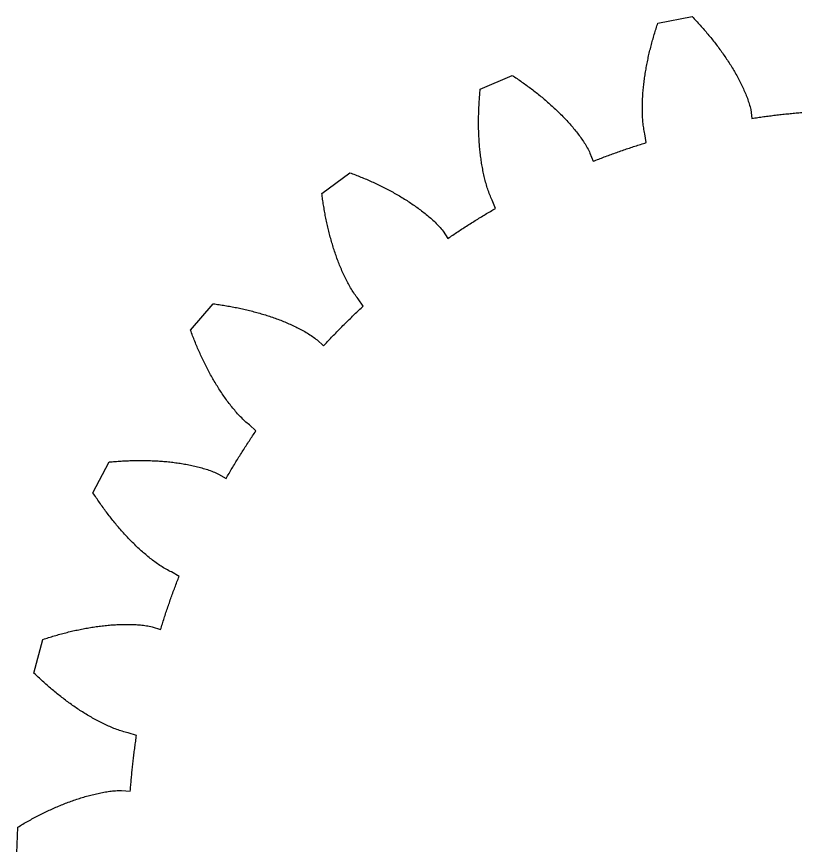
# Model space of a CAD drawing. Header units: millimetres. Extents: x -55 to 60, y -17 to 21.
# Drawn here: x -4.39 to 9.61, y 1.97 to 16.75 of the extents above; entities that cross this region are included whole.
import ezdxf

# ---------------------------------------------------------------- set-up
doc = ezdxf.new("R2010")
doc.units = ezdxf.units.MM
doc.header["$MEASUREMENT"] = 0
doc.layers.add('Layer 1', color=7, linetype='Continuous')

msp = doc.modelspace()

# ---------------------------------------------------------------- linework, layer by layer
at = {"layer": 'Layer 1', "color": 32, "lineweight": 25}
for points in [[(-4.3911, 1.6811), (-4.3685, 2.3014), (-4.3459, 2.315), (-4.3232, 2.3286), (-4.3004, 2.342), (-4.2776, 2.3554), (-4.2547, 2.3686), (-4.2317, 2.3818), (-4.2088, 2.3949), (-4.1857, 2.4078), (-4.1627, 2.4206), (-4.1395, 2.4334), (-4.1163, 2.446), (-4.093, 2.4586), (-4.0697, 2.471), (-4.0463, 2.4833), (-4.0229, 2.4956), (-3.9994, 2.5077), (-3.9759, 2.5197), (-3.9523, 2.5316), (-3.9286, 2.5433), (-3.905, 2.555), (-3.8811, 2.5666), (-3.8573, 2.578), (-3.8334, 2.5893), (-3.8095, 2.6005), (-3.7855, 2.6116), (-3.7615, 2.6226), (-3.7374, 2.6334), (-3.7132, 2.6441), (-3.6889, 2.6547), (-3.6646, 2.6652), (-3.6403, 2.6755), (-3.6159, 2.6858), (-3.5914, 2.6958), (-3.5669, 2.7057), (-3.5423, 2.7156), (-3.5178, 2.7252), (-3.4931, 2.7347), (-3.4683, 2.7441), (-3.4436, 2.7533), (-3.4187, 2.7624), (-3.3939, 2.7713), (-3.3689, 2.7801), (-3.344, 2.7887), (-3.319, 2.7972), (-3.2939, 2.8055), (-3.2688, 2.8136), (-3.2436, 2.8216), (-3.2184, 2.8294), (-3.1931, 2.837), (-3.1678, 2.8444), (-3.1424, 2.8517), (-3.117, 2.8588), (-3.0915, 2.8656), (-3.066, 2.8723), (-3.0404, 2.8788), (-3.0148, 2.8851), (-2.9891, 2.8912), (-2.9634, 2.8971), (-2.9376, 2.9027), (-2.9118, 2.9081), (-2.8859, 2.9133), (-2.8599, 2.9182), (-2.8339, 2.9229), (-2.8079, 2.9273), (-2.7818, 2.9315), (-2.7557, 2.9353), (-2.7296, 2.9388), (-2.7034, 2.942), (-2.6772, 2.9449), (-2.6509, 2.9473), (-2.6246, 2.9494), (-2.5982, 2.9509), (-2.5719, 2.952), (-2.5455, 2.9523), (-2.5191, 2.9516), (-2.3627, 2.9402), (-2.3607, 2.9665), (-2.3587, 2.9928), (-2.3567, 3.0191), (-2.3545, 3.0454), (-2.3524, 3.0717), (-2.3502, 3.0979), (-2.3479, 3.1242), (-2.3456, 3.1505), (-2.3432, 3.1768), (-2.3408, 3.203), (-2.3383, 3.2293), (-2.3358, 3.2555), (-2.3332, 3.2818), (-2.3305, 3.308), (-2.3278, 3.3343), (-2.3251, 3.3605), (-2.3223, 3.3867), (-2.3194, 3.413), (-2.3165, 3.4392), (-2.3136, 3.4654), (-2.3106, 3.4916), (-2.3075, 3.5178), (-2.3044, 3.544), (-2.3012, 3.5702), (-2.298, 3.5963), (-2.2947, 3.6225), (-2.2914, 3.6487), (-2.288, 3.6748), (-2.2846, 3.701), (-2.2811, 3.7271), (-2.2776, 3.7533), (-2.274, 3.7794), (-2.2704, 3.8055), (-2.2667, 3.8316), (-2.2629, 3.8577), (-2.2591, 3.8838), (-2.2553, 3.9099), (-2.2514, 3.936), (-2.4029, 3.9828), (-2.4288, 3.988), (-2.4545, 3.9942), (-2.4799, 4.0011), (-2.5052, 4.0085), (-2.5304, 4.0163), (-2.5555, 4.0246), (-2.5805, 4.0332), (-2.6053, 4.0421), (-2.63, 4.0514), (-2.6546, 4.0609), (-2.6791, 4.0707), (-2.7035, 4.0808), (-2.7278, 4.0912), (-2.752, 4.1018), (-2.7761, 4.1126), (-2.8, 4.1236), (-2.8239, 4.1348), (-2.8477, 4.1463), (-2.8714, 4.1579), (-2.895, 4.1698), (-2.9184, 4.1818), (-2.9418, 4.194), (-2.9652, 4.2064), (-2.9884, 4.2189), (-3.0115, 4.2317), (-3.0345, 4.2445), (-3.0574, 4.2576), (-3.0803, 4.2708), (-3.1031, 4.2842), (-3.1258, 4.2977), (-3.1484, 4.3114), (-3.1709, 4.3252), (-3.1933, 4.3391), (-3.2157, 4.3532), (-3.2379, 4.3674), (-3.2601, 4.3818), (-3.2822, 4.3963), (-3.3042, 4.411), (-3.3262, 4.4258), (-3.348, 4.4406), (-3.3698, 4.4557), (-3.3914, 4.4708), (-3.413, 4.486), (-3.4345, 4.5014), (-3.456, 4.5169), (-3.4774, 4.5326), (-3.4986, 4.5483), (-3.5198, 4.5641), (-3.5409, 4.58), (-3.5619, 4.5961), (-3.5829, 4.6123), (-3.6037, 4.6285), (-3.6244, 4.6448), (-3.6451, 4.6613), (-3.6658, 4.6779), (-3.6863, 4.6945), (-3.7067, 4.7112), (-3.7271, 4.7281), (-3.7473, 4.745), (-3.7675, 4.7621), (-3.7877, 4.7792), (-3.8077, 4.7964), (-3.8276, 4.8137), (-3.8476, 4.8311), (-3.8674, 4.8486), (-3.8871, 4.8662), (-3.9067, 4.8838), (-3.9263, 4.9016), (-3.9458, 4.9194), (-3.9653, 4.9374), (-3.9846, 4.9554), (-4.0039, 4.9735), (-4.0231, 4.9916), (-4.0423, 5.0099), (-4.0613, 5.0282), (-4.0803, 5.0466), (-3.9202, 5.6464), (-3.8951, 5.6547), (-3.8699, 5.6628), (-3.8447, 5.6709), (-3.8195, 5.6788), (-3.7943, 5.6866), (-3.7689, 5.6944), (-3.7436, 5.702), (-3.7183, 5.7095), (-3.6929, 5.7168), (-3.6676, 5.7241), (-3.6421, 5.7313), (-3.6166, 5.7384), (-3.5911, 5.7453), (-3.5656, 5.7521), (-3.5401, 5.7588), (-3.5145, 5.7654), (-3.4888, 5.7718), (-3.4632, 5.7782), (-3.4375, 5.7844), (-3.4118, 5.7905), (-3.386, 5.7965), (-3.3602, 5.8023), (-3.3344, 5.808), (-3.3087, 5.8136), (-3.2828, 5.8191), (-3.2569, 5.8244), (-3.231, 5.8296), (-3.205, 5.8347), (-3.179, 5.8396), (-3.153, 5.8444), (-3.1269, 5.8491), (-3.1009, 5.8536), (-3.0748, 5.858), (-3.0487, 5.8622), (-3.0226, 5.8663), (-2.9964, 5.8703), (-2.9703, 5.8741), (-2.9441, 5.8777), (-2.9179, 5.8812), (-2.8916, 5.8845), (-2.8654, 5.8877), (-2.8392, 5.8907), (-2.8129, 5.8935), (-2.7867, 5.8962), (-2.7604, 5.8987), (-2.7341, 5.901), (-2.7077, 5.9032), (-2.6814, 5.9052), (-2.6551, 5.907), (-2.6287, 5.9086), (-2.6024, 5.9101), (-2.576, 5.9113), (-2.5496, 5.9123), (-2.5233, 5.9132), (-2.4969, 5.9138), (-2.4705, 5.9143), (-2.4441, 5.9145), (-2.4177, 5.9145), (-2.3913, 5.9142), (-2.3649, 5.9138), (-2.3385, 5.913), (-2.3122, 5.9121), (-2.2858, 5.9109), (-2.2594, 5.9094), (-2.2331, 5.9076), (-2.2068, 5.9055), (-2.1805, 5.9031), (-2.1543, 5.9004), (-2.1281, 5.8974), (-2.1019, 5.8939), (-2.0758, 5.8901), (-2.0498, 5.8857), (-2.0238, 5.8809), (-1.998, 5.8753), (-1.9725, 5.8688), (-1.8225, 5.8228), (-1.8147, 5.848), (-1.8069, 5.8732), (-1.7991, 5.8984), (-1.7912, 5.9236), (-1.7832, 5.9487), (-1.7752, 5.9739), (-1.7671, 5.999), (-1.759, 6.0241), (-1.7509, 6.0491), (-1.7426, 6.0742), (-1.7344, 6.0993), (-1.7261, 6.1243), (-1.7177, 6.1493), (-1.7093, 6.1743), (-1.7008, 6.1993), (-1.6923, 6.2242), (-1.6838, 6.2492), (-1.6751, 6.2741), (-1.6665, 6.299), (-1.6578, 6.3239), (-1.649, 6.3488), (-1.6402, 6.3737), (-1.6313, 6.3985), (-1.6224, 6.4233), (-1.6134, 6.4481), (-1.6044, 6.4729), (-1.5954, 6.4977), (-1.5863, 6.5224), (-1.5771, 6.5472), (-1.5679, 6.5719), (-1.5586, 6.5966), (-1.5493, 6.6213), (-1.5399, 6.6459), (-1.5305, 6.6706), (-1.5211, 6.6952), (-1.5116, 6.7198), (-1.502, 6.7444), (-1.4924, 6.7689), (-1.6297, 6.8482), (-1.6538, 6.8591), (-1.6774, 6.8708), (-1.7007, 6.8832), (-1.7238, 6.8961), (-1.7466, 6.9093), (-1.7692, 6.9229), (-1.7916, 6.9369), (-1.8138, 6.9511), (-1.8358, 6.9656), (-1.8577, 6.9804), (-1.8794, 6.9955), (-1.9009, 7.0107), (-1.9223, 7.0262), (-1.9435, 7.0419), (-1.9646, 7.0578), (-1.9856, 7.0739), (-2.0063, 7.0902), (-2.027, 7.1066), (-2.0475, 7.1232), (-2.0678, 7.14), (-2.088, 7.157), (-2.1081, 7.1741), (-2.1281, 7.1913), (-2.148, 7.2087), (-2.1677, 7.2263), (-2.1872, 7.244), (-2.2067, 7.2618), (-2.226, 7.2798), (-2.2453, 7.2979), (-2.2644, 7.3161), (-2.2834, 7.3345), (-2.3023, 7.3529), (-2.321, 7.3715), (-2.3396, 7.3902), (-2.3582, 7.4091), (-2.3766, 7.428), (-2.3949, 7.4471), (-2.4131, 7.4663), (-2.4312, 7.4855), (-2.4492, 7.5049), (-2.4671, 7.5244), (-2.4848, 7.544), (-2.5025, 7.5637), (-2.5201, 7.5834), (-2.5375, 7.6033), (-2.5549, 7.6233), (-2.5721, 7.6434), (-2.5893, 7.6635), (-2.6063, 7.6838), (-2.6232, 7.7041), (-2.64, 7.7245), (-2.6567, 7.7449), (-2.6733, 7.7655), (-2.6898, 7.7861), (-2.7062, 7.8069), (-2.7225, 7.8277), (-2.7387, 7.8486), (-2.7548, 7.8695), (-2.7708, 7.8905), (-2.7867, 7.9116), (-2.8025, 7.9328), (-2.8182, 7.954), (-2.8338, 7.9753), (-2.8494, 7.9968), (-2.8648, 8.0182), (-2.8801, 8.0398), (-2.8953, 8.0613), (-2.9105, 8.083), (-2.9255, 8.1047), (-2.9405, 8.1265), (-2.9553, 8.1484), (-2.9701, 8.1704), (-2.9848, 8.1923), (-2.9994, 8.2144), (-3.0139, 8.2365), (-3.0283, 8.2587), (-2.7388, 8.8078), (-2.7125, 8.8102), (-2.6861, 8.8126), (-2.6598, 8.8148), (-2.6334, 8.817), (-2.607, 8.819), (-2.5806, 8.8209), (-2.5543, 8.8227), (-2.5279, 8.8243), (-2.5015, 8.8259), (-2.4752, 8.8273), (-2.4488, 8.8287), (-2.4223, 8.8299), (-2.3959, 8.8309), (-2.3696, 8.8319), (-2.3432, 8.8327), (-2.3167, 8.8335), (-2.2903, 8.8341), (-2.2639, 8.8345), (-2.2375, 8.8349), (-2.2111, 8.8351), (-2.1846, 8.8352), (-2.1582, 8.8352), (-2.1317, 8.835), (-2.1054, 8.8347), (-2.0789, 8.8343), (-2.0525, 8.8337), (-2.0261, 8.8331), (-1.9996, 8.8322), (-1.9732, 8.8313), (-1.9467, 8.8301), (-1.9203, 8.8289), (-1.8939, 8.8275), (-1.8675, 8.826), (-1.8411, 8.8243), (-1.8147, 8.8224), (-1.7884, 8.8205), (-1.762, 8.8183), (-1.7357, 8.8161), (-1.7093, 8.8136), (-1.683, 8.811), (-1.6568, 8.8083), (-1.6305, 8.8054), (-1.6043, 8.8023), (-1.5781, 8.7991), (-1.5519, 8.7957), (-1.5257, 8.7921), (-1.4996, 8.7883), (-1.4734, 8.7844), (-1.4474, 8.7803), (-1.4213, 8.776), (-1.3953, 8.7716), (-1.3694, 8.7669), (-1.3434, 8.7621), (-1.3175, 8.757), (-1.2916, 8.7518), (-1.2658, 8.7463), (-1.2401, 8.7407), (-1.2143, 8.7348), (-1.1886, 8.7287), (-1.163, 8.7224), (-1.1374, 8.7158), (-1.1119, 8.709), (-1.0865, 8.7019), (-1.0611, 8.6946), (-1.0358, 8.687), (-1.0107, 8.6791), (-0.9856, 8.671), (-0.9606, 8.6625), (-0.9357, 8.6537), (-0.911, 8.6445), (-0.8864, 8.6349), (-0.862, 8.6249), (-0.8378, 8.6144), (-0.8139, 8.6032), (-0.7904, 8.5912), (-0.6544, 8.513), (-0.6412, 8.5359), (-0.628, 8.5587), (-0.6147, 8.5815), (-0.6014, 8.6042), (-0.5881, 8.627), (-0.5747, 8.6497), (-0.5612, 8.6724), (-0.5477, 8.6951), (-0.5342, 8.7177), (-0.5206, 8.7403), (-0.507, 8.7629), (-0.4933, 8.7854), (-0.4796, 8.808), (-0.4658, 8.8305), (-0.452, 8.8529), (-0.4382, 8.8754), (-0.4243, 8.8978), (-0.4103, 8.9202), (-0.3963, 8.9425), (-0.3823, 8.9649), (-0.3682, 8.9872), (-0.3541, 9.0095), (-0.3399, 9.0317), (-0.3257, 9.0539), (-0.3115, 9.0761), (-0.2972, 9.0983), (-0.2828, 9.1204), (-0.2684, 9.1425), (-0.254, 9.1646), (-0.2395, 9.1866), (-0.225, 9.2086), (-0.2104, 9.2306), (-0.1958, 9.2526), (-0.1811, 9.2745), (-0.1664, 9.2964), (-0.1517, 9.3183), (-0.1369, 9.3401), (-0.122, 9.3619), (-0.2383, 9.4698), (-0.2594, 9.4857), (-0.2798, 9.5025), (-0.2997, 9.5197), (-0.3193, 9.5373), (-0.3386, 9.5554), (-0.3576, 9.5737), (-0.3764, 9.5922), (-0.3949, 9.6111), (-0.4131, 9.6301), (-0.4311, 9.6494), (-0.449, 9.6689), (-0.4665, 9.6886), (-0.4839, 9.7084), (-0.5011, 9.7284), (-0.5182, 9.7486), (-0.535, 9.769), (-0.5516, 9.7895), (-0.5681, 9.8101), (-0.5844, 9.8309), (-0.6005, 9.8517), (-0.6164, 9.8728), (-0.6322, 9.8939), (-0.6478, 9.9152), (-0.6633, 9.9366), (-0.6786, 9.9581), (-0.6938, 9.9797), (-0.7088, 10.0014), (-0.7236, 10.0232), (-0.7384, 10.0452), (-0.7529, 10.0672), (-0.7674, 10.0893), (-0.7817, 10.1115), (-0.7958, 10.1338), (-0.8098, 10.1562), (-0.8237, 10.1787), (-0.8374, 10.2012), (-0.8511, 10.2239), (-0.8645, 10.2467), (-0.8779, 10.2695), (-0.8911, 10.2924), (-0.9042, 10.3154), (-0.9172, 10.3384), (-0.93, 10.3615), (-0.9427, 10.3847), (-0.9553, 10.408), (-0.9678, 10.4313), (-0.9801, 10.4547), (-0.9924, 10.4782), (-1.0044, 10.5017), (-1.0164, 10.5253), (-1.0283, 10.5489), (-1.04, 10.5725), (-1.0516, 10.5963), (-1.0631, 10.6201), (-1.0745, 10.644), (-1.0858, 10.6679), (-1.0969, 10.6918), (-1.1079, 10.7158), (-1.1189, 10.7399), (-1.1297, 10.764), (-1.1404, 10.7882), (-1.1509, 10.8123), (-1.1614, 10.8366), (-1.1718, 10.8609), (-1.1821, 10.8853), (-1.1922, 10.9097), (-1.2022, 10.9341), (-1.2122, 10.9586), (-1.222, 10.9831), (-1.2317, 11.0077), (-1.2414, 11.0323), (-1.2509, 11.057), (-1.2603, 11.0817), (-1.2696, 11.1065), (-1.2788, 11.1313), (-1.2879, 11.1561), (-0.8835, 11.627), (-0.8573, 11.6235), (-0.8311, 11.62), (-0.8049, 11.6163), (-0.7787, 11.6125), (-0.7526, 11.6086), (-0.7264, 11.6046), (-0.7003, 11.6005), (-0.6742, 11.5962), (-0.6482, 11.5919), (-0.6222, 11.5874), (-0.5961, 11.5828), (-0.57, 11.5781), (-0.5441, 11.5733), (-0.5182, 11.5684), (-0.4922, 11.5633), (-0.4663, 11.5581), (-0.4404, 11.5528), (-0.4146, 11.5474), (-0.3887, 11.5419), (-0.363, 11.5362), (-0.3371, 11.5304), (-0.3113, 11.5245), (-0.2856, 11.5185), (-0.26, 11.5123), (-0.2343, 11.506), (-0.2086, 11.4996), (-0.183, 11.493), (-0.1574, 11.4864), (-0.1319, 11.4795), (-0.1063, 11.4726), (-0.0808, 11.4655), (-0.0554, 11.4582), (-0.03, 11.4508), (-0.0047, 11.4433), (0.0207, 11.4357), (0.0459, 11.4279), (0.0711, 11.42), (0.0963, 11.4119), (0.1214, 11.4036), (0.1465, 11.3952), (0.1715, 11.3867), (0.1965, 11.378), (0.2213, 11.3692), (0.2461, 11.3602), (0.2709, 11.3511), (0.2957, 11.3418), (0.3203, 11.3323), (0.3449, 11.3227), (0.3694, 11.3129), (0.3938, 11.3029), (0.4182, 11.2928), (0.4425, 11.2824), (0.4667, 11.2719), (0.4909, 11.2613), (0.5149, 11.2504), (0.5388, 11.2393), (0.5627, 11.2281), (0.5865, 11.2166), (0.6102, 11.205), (0.6337, 11.1931), (0.6572, 11.181), (0.6806, 11.1687), (0.7038, 11.1561), (0.7269, 11.1433), (0.7499, 11.1303), (0.7726, 11.117), (0.7953, 11.1035), (0.8178, 11.0897), (0.8401, 11.0755), (0.8621, 11.0611), (0.884, 11.0463), (0.9055, 11.0311), (0.9268, 11.0154), (0.9477, 10.9993), (0.9679, 10.9823), (1.083, 10.8758), (1.101, 10.8951), (1.1189, 10.9145), (1.1369, 10.9337), (1.155, 10.953), (1.173, 10.9722), (1.1912, 10.9913), (1.2093, 11.0105), (1.2275, 11.0296), (1.2458, 11.0486), (1.264, 11.0676), (1.2823, 11.0866), (1.3007, 11.1056), (1.3191, 11.1245), (1.3375, 11.1434), (1.356, 11.1622), (1.3745, 11.181), (1.393, 11.1997), (1.4116, 11.2185), (1.4302, 11.2372), (1.4488, 11.2558), (1.4675, 11.2744), (1.4863, 11.293), (1.505, 11.3115), (1.5238, 11.33), (1.5427, 11.3485), (1.5616, 11.3669), (1.5805, 11.3853), (1.5994, 11.4036), (1.6184, 11.4219), (1.6374, 11.4402), (1.6565, 11.4584), (1.6756, 11.4766), (1.6947, 11.4948), (1.7139, 11.5129), (1.7331, 11.531), (1.7523, 11.549), (1.7716, 11.567), (1.7909, 11.585), (1.7016, 11.716), (1.6846, 11.7362), (1.6684, 11.7571), (1.6528, 11.7783), (1.6376, 11.7999), (1.6228, 11.8217), (1.6084, 11.8438), (1.5942, 11.8661), (1.5804, 11.8886), (1.5668, 11.9112), (1.5536, 11.934), (1.5405, 11.957), (1.5278, 11.9801), (1.5152, 12.0033), (1.5029, 12.0267), (1.4908, 12.0501), (1.4789, 12.0737), (1.4673, 12.0974), (1.4558, 12.1212), (1.4446, 12.145), (1.4335, 12.169), (1.4226, 12.193), (1.4119, 12.2172), (1.4014, 12.2414), (1.3911, 12.2657), (1.381, 12.29), (1.371, 12.3145), (1.3612, 12.339), (1.3516, 12.3636), (1.3421, 12.3882), (1.3328, 12.4129), (1.3236, 12.4377), (1.3147, 12.4625), (1.3058, 12.4874), (1.2972, 12.5124), (1.2886, 12.5374), (1.2802, 12.5624), (1.272, 12.5876), (1.2639, 12.6128), (1.256, 12.638), (1.2482, 12.6632), (1.2405, 12.6885), (1.233, 12.7139), (1.2257, 12.7393), (1.2184, 12.7647), (1.2113, 12.7902), (1.2044, 12.8158), (1.1975, 12.8413), (1.1908, 12.8669), (1.1843, 12.8925), (1.1778, 12.9182), (1.1715, 12.9438), (1.1654, 12.9695), (1.1594, 12.9952), (1.1534, 13.021), (1.1476, 13.0468), (1.142, 13.0726), (1.1364, 13.0984), (1.131, 13.1243), (1.1257, 13.1502), (1.1206, 13.1761), (1.1155, 13.202), (1.1106, 13.228), (1.1058, 13.2539), (1.1011, 13.28), (1.0965, 13.306), (1.092, 13.3321), (1.0877, 13.3581), (1.0834, 13.3842), (1.0793, 13.4103), (1.0753, 13.4365), (1.0714, 13.4626), (1.0676, 13.4888), (1.0639, 13.515), (1.0603, 13.5412), (1.0569, 13.5674), (1.0535, 13.5936), (1.5526, 13.9627), (1.5774, 13.9535), (1.6021, 13.9442), (1.6268, 13.9348), (1.6515, 13.9252), (1.6761, 13.9156), (1.7008, 13.9059), (1.7253, 13.8961), (1.7498, 13.8861), (1.7742, 13.8761), (1.7986, 13.8659), (1.823, 13.8557), (1.8473, 13.8453), (1.8715, 13.8348), (1.8957, 13.8242), (1.9199, 13.8135), (1.944, 13.8027), (1.9681, 13.7918), (1.9921, 13.7808), (2.016, 13.7696), (2.0399, 13.7584), (2.0638, 13.747), (2.0876, 13.7355), (2.1113, 13.7239), (2.135, 13.7122), (2.1586, 13.7003), (2.1822, 13.6883), (2.2057, 13.6762), (2.2291, 13.664), (2.2526, 13.6517), (2.2759, 13.6392), (2.2992, 13.6266), (2.3224, 13.6139), (2.3455, 13.601), (2.3685, 13.5881), (2.3915, 13.575), (2.4144, 13.5618), (2.4372, 13.5484), (2.46, 13.5349), (2.4826, 13.5213), (2.5052, 13.5076), (2.5277, 13.4937), (2.5501, 13.4797), (2.5724, 13.4655), (2.5946, 13.4513), (2.6167, 13.4368), (2.6387, 13.4222), (2.6607, 13.4075), (2.6825, 13.3926), (2.7042, 13.3777), (2.7258, 13.3625), (2.7473, 13.3472), (2.7687, 13.3317), (2.7899, 13.3161), (2.8111, 13.3003), (2.8321, 13.2844), (2.853, 13.2682), (2.8738, 13.252), (2.8944, 13.2355), (2.9149, 13.2189), (2.9352, 13.202), (2.9554, 13.185), (2.9755, 13.1678), (2.9953, 13.1504), (3.015, 13.1328), (3.0345, 13.115), (3.0537, 13.097), (3.0728, 13.0787), (3.0916, 13.0603), (3.1102, 13.0415), (3.1285, 13.0225), (3.1465, 13.0032), (3.1642, 12.9836), (3.1814, 12.9636), (3.1982, 12.9432), (3.2141, 12.9222), (3.3027, 12.7927), (3.3244, 12.8076), (3.3463, 12.8224), (3.3681, 12.8372), (3.39, 12.852), (3.4119, 12.8667), (3.4338, 12.8813), (3.4558, 12.8959), (3.4777, 12.9105), (3.4998, 12.925), (3.5218, 12.9395), (3.5439, 12.9539), (3.566, 12.9683), (3.5881, 12.9827), (3.6103, 12.997), (3.6325, 13.0112), (3.6547, 13.0254), (3.677, 13.0396), (3.6992, 13.0537), (3.7215, 13.0678), (3.7439, 13.0818), (3.7662, 13.0958), (3.7886, 13.1097), (3.811, 13.1236), (3.8335, 13.1375), (3.856, 13.1513), (3.8785, 13.165), (3.901, 13.1788), (3.9236, 13.1924), (3.9461, 13.206), (3.9687, 13.2196), (3.9914, 13.2332), (4.0141, 13.2466), (4.0367, 13.2601), (4.0595, 13.2735), (4.0822, 13.2868), (4.105, 13.3001), (4.1278, 13.3134), (4.1506, 13.3266), (4.0927, 13.4743), (4.0806, 13.4977), (4.0695, 13.5217), (4.059, 13.5459), (4.049, 13.5703), (4.0394, 13.5949), (4.0302, 13.6196), (4.0214, 13.6445), (4.0129, 13.6695), (4.0047, 13.6946), (3.9969, 13.7197), (3.9893, 13.745), (3.982, 13.7704), (3.9749, 13.7958), (3.9681, 13.8213), (3.9615, 13.8469), (3.9552, 13.8725), (3.9491, 13.8982), (3.9432, 13.9239), (3.9376, 13.9497), (3.9321, 13.9755), (3.9269, 14.0014), (3.9218, 14.0273), (3.917, 14.0532), (3.9123, 14.0792), (3.9078, 14.1052), (3.9036, 14.1313), (3.8995, 14.1573), (3.8955, 14.1834), (3.8918, 14.2096), (3.8882, 14.2357), (3.8848, 14.262), (3.8816, 14.2882), (3.8785, 14.3144), (3.8756, 14.3406), (3.8728, 14.3669), (3.8702, 14.3932), (3.8678, 14.4195), (3.8655, 14.4459), (3.8634, 14.4723), (3.8614, 14.4986), (3.8596, 14.525), (3.8579, 14.5514), (3.8564, 14.5777), (3.855, 14.6042), (3.8537, 14.6306), (3.8526, 14.6571), (3.8517, 14.6835), (3.8508, 14.7099), (3.8501, 14.7363), (3.8496, 14.7628), (3.8491, 14.7892), (3.8489, 14.8156), (3.8487, 14.842), (3.8487, 14.8685), (3.8488, 14.895), (3.849, 14.9214), (3.8493, 14.9478), (3.8498, 14.9742), (3.8504, 15.0006), (3.8511, 15.027), (3.852, 15.0534), (3.8529, 15.0798), (3.854, 15.1062), (3.8552, 15.1326), (3.8566, 15.1591), (3.858, 15.1854), (3.8595, 15.2118), (3.8612, 15.2382), (3.863, 15.2645), (3.8649, 15.2909), (3.8669, 15.3173), (3.869, 15.3437), (3.8713, 15.37), (3.8736, 15.3963), (3.8761, 15.4226), (3.8787, 15.449), (4.4474, 15.6977), (4.4695, 15.6833), (4.4915, 15.6687), (4.5135, 15.654), (4.5355, 15.6392), (4.5573, 15.6244), (4.5792, 15.6094), (4.6009, 15.5944), (4.6226, 15.5792), (4.6441, 15.564), (4.6656, 15.5487), (4.6871, 15.5333), (4.7085, 15.5177), (4.7298, 15.5021), (4.7511, 15.4864), (4.7722, 15.4706), (4.7933, 15.4547), (4.8144, 15.4387), (4.8353, 15.4226), (4.8562, 15.4064), (4.877, 15.3901), (4.8977, 15.3737), (4.9184, 15.3572), (4.9389, 15.3406), (4.9594, 15.3239), (4.9798, 15.3071), (5.0001, 15.2902), (5.0203, 15.2731), (5.0405, 15.256), (5.0606, 15.2388), (5.0805, 15.2214), (5.1004, 15.2039), (5.1202, 15.1864), (5.1399, 15.1687), (5.1595, 15.151), (5.179, 15.1331), (5.1983, 15.1151), (5.2176, 15.097), (5.2368, 15.0788), (5.2559, 15.0605), (5.2748, 15.0421), (5.2936, 15.0235), (5.3124, 15.0049), (5.3309, 14.9861), (5.3494, 14.9673), (5.3678, 14.9483), (5.386, 14.9292), (5.4041, 14.9099), (5.4221, 14.8906), (5.4399, 14.8711), (5.4576, 14.8515), (5.4751, 14.8318), (5.4925, 14.812), (5.5098, 14.792), (5.5269, 14.7719), (5.5439, 14.7517), (5.5606, 14.7313), (5.5773, 14.7109), (5.5937, 14.6902), (5.61, 14.6694), (5.6261, 14.6485), (5.642, 14.6274), (5.6577, 14.6062), (5.6732, 14.5848), (5.6884, 14.5633), (5.7035, 14.5416), (5.7182, 14.5197), (5.7328, 14.4977), (5.747, 14.4755), (5.7609, 14.4531), (5.7746, 14.4305), (5.7878, 14.4077), (5.8007, 14.3846), (5.813, 14.3613), (5.8248, 14.3377), (5.8356, 14.3136), (5.8932, 14.1677), (5.9177, 14.1774), (5.9423, 14.187), (5.9669, 14.1965), (5.9915, 14.206), (6.0161, 14.2155), (6.0408, 14.2249), (6.0654, 14.2342), (6.0901, 14.2435), (6.1148, 14.2528), (6.1395, 14.262), (6.1643, 14.2712), (6.189, 14.2803), (6.2138, 14.2893), (6.2386, 14.2983), (6.2634, 14.3073), (6.2882, 14.3162), (6.313, 14.3251), (6.3379, 14.3339), (6.3628, 14.3426), (6.3877, 14.3513), (6.4126, 14.36), (6.4375, 14.3686), (6.4625, 14.3772), (6.4874, 14.3857), (6.5124, 14.3941), (6.5374, 14.4025), (6.5624, 14.4109), (6.5875, 14.4192), (6.6125, 14.4275), (6.6376, 14.4357), (6.6627, 14.4438), (6.6878, 14.4519), (6.7129, 14.46), (6.738, 14.468), (6.7632, 14.4759), (6.7883, 14.4838), (6.8135, 14.4917), (6.8387, 14.4995), (6.8151, 14.6563), (6.8085, 14.6819), (6.803, 14.7077), (6.7982, 14.7336), (6.7938, 14.7597), (6.79, 14.7858), (6.7865, 14.8119), (6.7835, 14.8381), (6.7807, 14.8644), (6.7784, 14.8907), (6.7763, 14.917), (6.7745, 14.9433), (6.773, 14.9697), (6.7718, 14.996), (6.7708, 15.0224), (6.7701, 15.0488), (6.7696, 15.0752), (6.7694, 15.1016), (6.7694, 15.128), (6.7696, 15.1544), (6.7701, 15.1808), (6.7707, 15.2071), (6.7715, 15.2335), (6.7726, 15.2599), (6.7738, 15.2863), (6.7753, 15.3126), (6.7769, 15.339), (6.7787, 15.3653), (6.7807, 15.3916), (6.7828, 15.4179), (6.7852, 15.4442), (6.7877, 15.4706), (6.7904, 15.4968), (6.7932, 15.523), (6.7962, 15.5493), (6.7994, 15.5755), (6.8027, 15.6017), (6.8062, 15.628), (6.8098, 15.6542), (6.8136, 15.6803), (6.8175, 15.7064), (6.8216, 15.7326), (6.8259, 15.7587), (6.8302, 15.7847), (6.8348, 15.8108), (6.8394, 15.8369), (6.8442, 15.8629), (6.8492, 15.8889), (6.8542, 15.9149), (6.8594, 15.9408), (6.8648, 15.9667), (6.8703, 15.9925), (6.8758, 16.0183), (6.8816, 16.0441), (6.8874, 16.0699), (6.8934, 16.0957), (6.8995, 16.1214), (6.9057, 16.1471), (6.912, 16.1727), (6.9185, 16.1983), (6.9251, 16.2239), (6.9318, 16.2495), (6.9386, 16.275), (6.9455, 16.3005), (6.9526, 16.326), (6.9598, 16.3514), (6.967, 16.3768), (6.9744, 16.4022), (6.9819, 16.4275), (6.9895, 16.4528), (6.9973, 16.4781), (7.0051, 16.5034), (7.013, 16.5286), (7.0211, 16.5538), (7.0292, 16.579), (7.0375, 16.6041), (7.0458, 16.6291), (7.6556, 16.7452), (7.674, 16.7261), (7.6922, 16.707), (7.7104, 16.6878), (7.7285, 16.6685), (7.7465, 16.6492), (7.7645, 16.6297), (7.7823, 16.6102), (7.8001, 16.5906), (7.8177, 16.571), (7.8353, 16.5513), (7.8528, 16.5314), (7.8702, 16.5115), (7.8875, 16.4916), (7.9047, 16.4715), (7.9218, 16.4514), (7.9389, 16.4312), (7.9558, 16.4109), (7.9726, 16.3906), (7.9894, 16.3702), (8.006, 16.3497), (8.0226, 16.329), (8.0391, 16.3083), (8.0554, 16.2876), (8.0716, 16.2668), (8.0878, 16.2458), (8.1038, 16.2248), (8.1198, 16.2037), (8.1356, 16.1825), (8.1513, 16.1612), (8.1669, 16.1399), (8.1824, 16.1184), (8.1978, 16.0969), (8.2131, 16.0753), (8.2282, 16.0536), (8.2432, 16.0319), (8.2581, 16.01), (8.2729, 15.9881), (8.2875, 15.9661), (8.3021, 15.944), (8.3164, 15.9218), (8.3307, 15.8995), (8.3448, 15.8772), (8.3587, 15.8548), (8.3725, 15.8323), (8.3862, 15.8097), (8.3997, 15.787), (8.4131, 15.7642), (8.4263, 15.7413), (8.4393, 15.7184), (8.4522, 15.6954), (8.4649, 15.6723), (8.4775, 15.649), (8.4899, 15.6257), (8.5021, 15.6023), (8.5141, 15.5788), (8.526, 15.5553), (8.5376, 15.5316), (8.549, 15.5078), (8.5603, 15.4839), (8.5713, 15.4599), (8.5821, 15.4358), (8.5927, 15.4116), (8.603, 15.3874), (8.6131, 15.363), (8.623, 15.3385), (8.6325, 15.3139), (8.6418, 15.2892), (8.6507, 15.2643), (8.6593, 15.2394), (8.6676, 15.2143), (8.6754, 15.1891), (8.6828, 15.1638), (8.6897, 15.1383), (8.6959, 15.1127), (8.7011, 15.0868), (8.7248, 14.9317), (8.7508, 14.9357), (8.7769, 14.9396), (8.803, 14.9434), (8.8291, 14.9472)], [(8.8291, 14.9472), (8.8552, 14.951), (8.8813, 14.9547), (8.9075, 14.9583), (8.9336, 14.9619), (8.9597, 14.9654), (8.9859, 14.9689), (9.012, 14.9723), (9.0382, 14.9757), (9.0643, 14.979), (9.0905, 14.9823), (9.1167, 14.9855), (9.1429, 14.9886), (9.1691, 14.9917), (9.1953, 14.9948), (9.2215, 14.9978), (9.2477, 15.0008), (9.2739, 15.0037), (9.3001, 15.0065), (9.3264, 15.0093), (9.3526, 15.012), (9.3788, 15.0147), (9.4051, 15.0173), (9.4313, 15.0199), (9.4576, 15.0225), (9.4838, 15.0249), (9.5101, 15.0274), (9.5364, 15.0297), (9.5626, 15.032), (9.5889, 15.0343), (9.6152, 15.0365)]]:
    msp.add_lwpolyline(points, dxfattribs=at)

doc.saveas('drawing.dxf')
